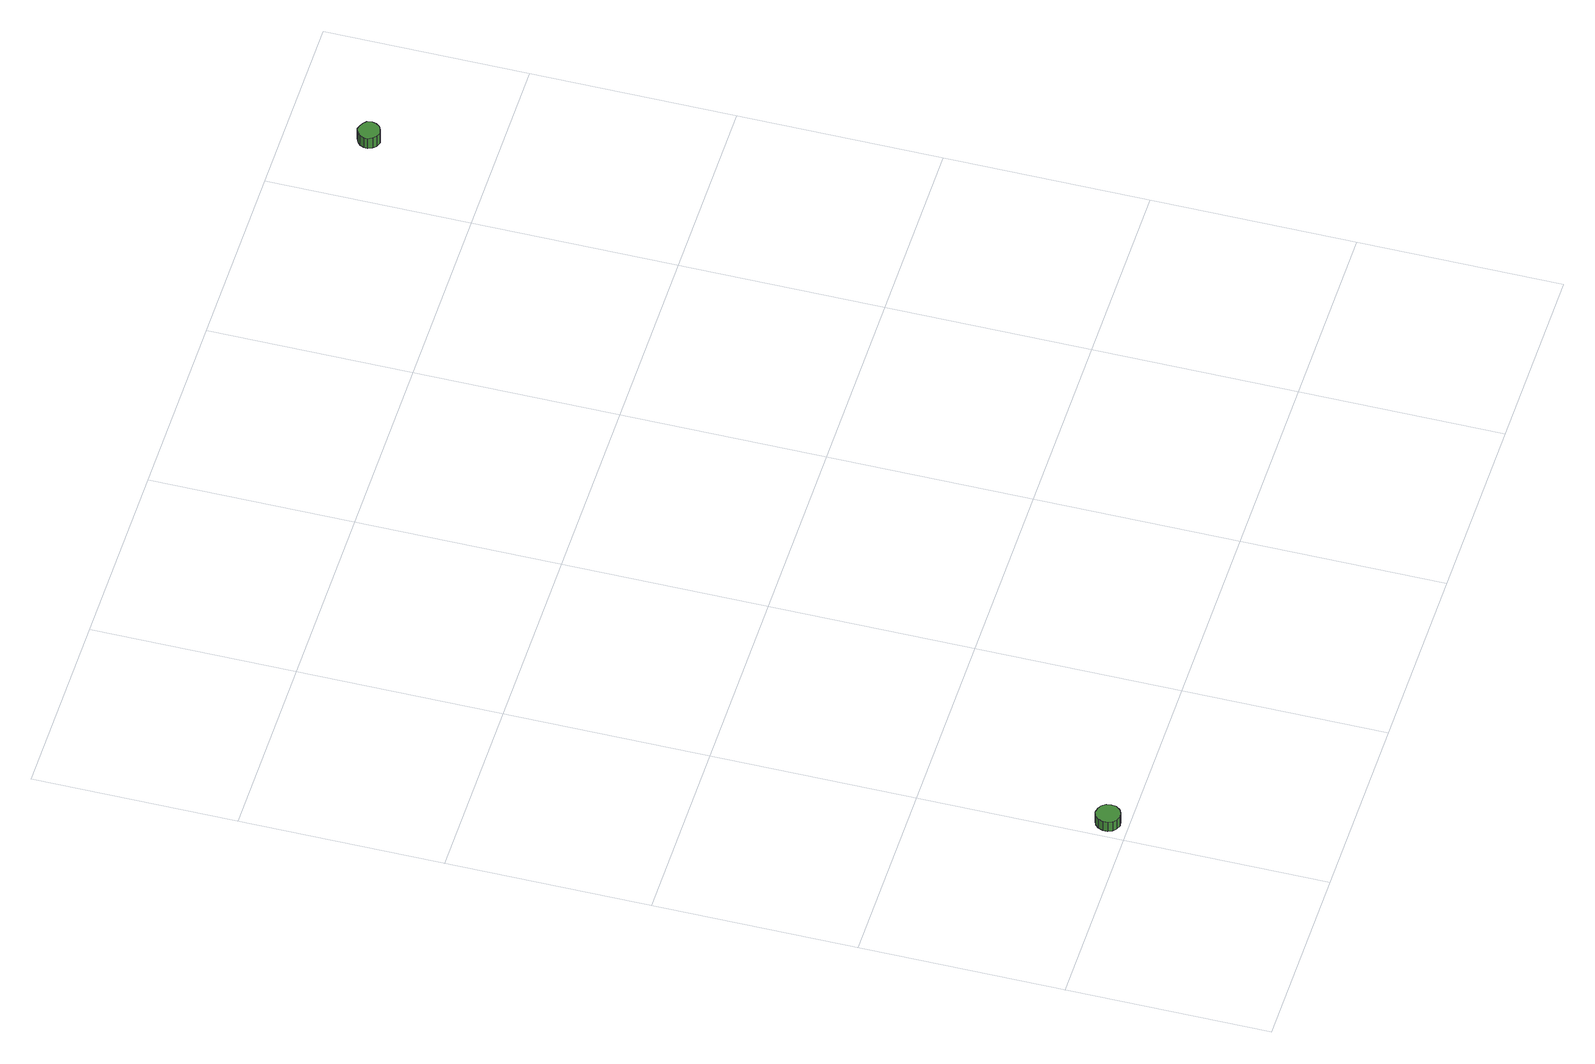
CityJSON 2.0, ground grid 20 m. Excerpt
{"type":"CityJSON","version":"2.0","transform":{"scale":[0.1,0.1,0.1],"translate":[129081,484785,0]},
"CityObjects":{
"tree1":{"type":"SolitaryVegetationObject","attributes":{"function":"something"},"geometry":[{"type":"MultiSurface","lod":"1","boundaries":[[[0,1,2,3,4,5,6,7,8,9,10,11,12,13,14]],[[15,16,17,18,19,20,21,22,23,24,25,26,27,28,29]],[[0,29,28,1]],[[1,28,27,2]],[[2,27,26,3]],[[3,26,25,4]],[[4,25,24,5]],[[5,24,23,6]],[[6,23,22,7]],[[7,22,21,8]],[[8,21,20,9]],[[9,20,19,10]],[[10,19,18,11]],[[11,18,17,12]],[[12,17,16,13]],[[13,16,15,14]],[[14,15,29,0]]]}]},
"tree2":{"type":"SolitaryVegetationObject","attributes":{"function":"something"},"geometry":[{"type":"MultiSurface","lod":"1","boundaries":[[[30,31,32,33,34,35,36,37,38,39,40,41,42,43,44]],[[45,46,47,48,49,50,51,52,53,54,55,56,57,58,59]],[[30,59,58,31]],[[31,58,57,32]],[[32,57,56,33]],[[33,56,55,34]],[[34,55,54,35]],[[35,54,53,36]],[[36,53,52,37]],[[37,52,51,38]],[[38,51,50,39]],[[39,50,49,40]],[[40,49,48,41]],[[41,48,47,42]],[[42,47,46,43]],[[43,46,45,44]],[[44,45,59,30]]]}]}
},
"vertices":[
[26,19,26],[25,24,26],[22,28,26],[18,30,26],[13,31,26],[8,29,26],[5,26,26],[3,21,26],[3,16,26],[5,12,26],[8,9,26],[13,7,26],[18,8,26],[22,10,26],[25,14,26],[25,14,14],[22,10,14],[18,8,14],[13,7,14],[8,9,14],[5,12,14],[3,16,14],[3,21,14],[5,26,14],[8,29,14],[13,31,14],[18,30,14],[22,28,14],[25,24,14],[26,19,14],
[689,921,22],[688,926,22],[685,929,22],[681,931,22],[677,932,22],[672,930,22],[669,927,22],[667,923,22],[667,919,22],[669,915,22],[672,912,22],[677,910,22],[681,911,22],[685,913,22],[688,917,22],[688,917,9],[685,913,9],[681,911,9],[677,910,9],[672,912,9],[669,915,9],[667,919,9],[667,923,9],[669,927,9],[672,930,9],[677,932,9],[681,931,9],[685,929,9],[688,926,9],[689,921,9]
]}
